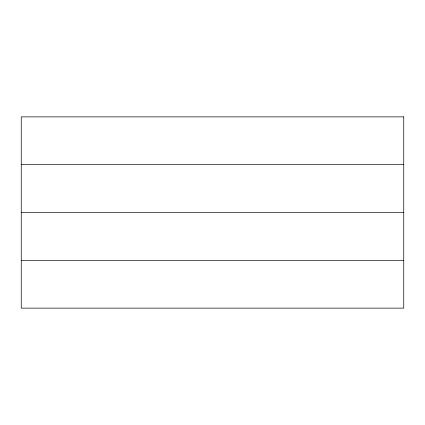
<?xml version="1.0" encoding="UTF-8"?>
<svg xmlns="http://www.w3.org/2000/svg" width="425" height="425" viewBox="0 0 425 425"><rect width="100%" height="100%" fill="white"/><g stroke="black" fill="none" stroke-linecap="round" stroke-linejoin="round"><path stroke-width="0.64" d="M21.25 164.688L403.75 164.688M21.25 212.5L403.75 212.5M21.25 260.312L403.75 260.312M403.75 116.875L21.25 116.875L21.25 308.125L403.75 308.125L403.75 116.875"/></g></svg>
